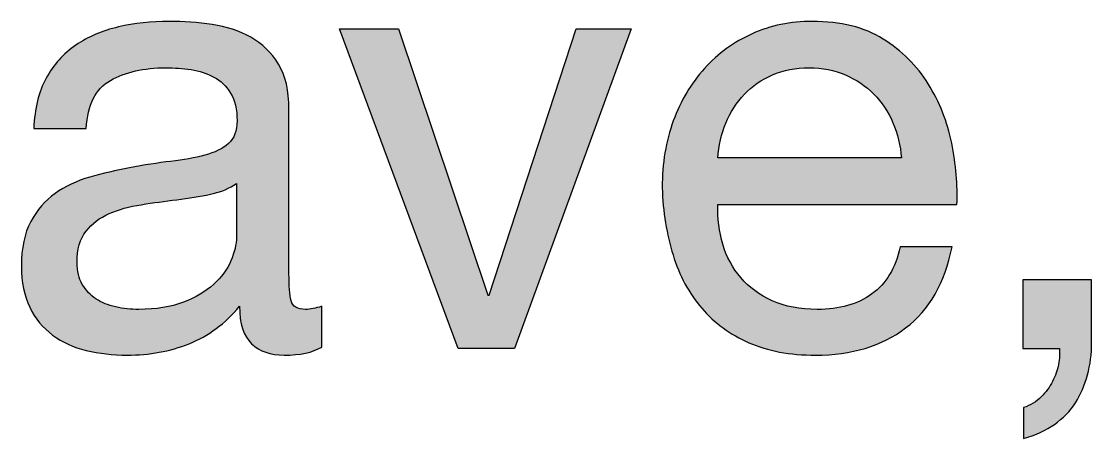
# Paper-space layout 'A3mask (portrait)' of a CAD drawing. Extents: x 0 to 277, y 0 to 394.
# Drawn here: x 222.369 to 225.866, y 31.33 to 32.693 of the extents above; entities that cross this region are included whole.
import ezdxf
from ezdxf.enums import TextEntityAlignment as Align

# ---------------------------------------------------------------- set-up
doc = ezdxf.new("R2010")
doc.units = 0
doc.layers.get('0').update_dxf_attribs({"linetype": 'CONTINUOUS'})
doc.layers.get('Defpoints').update_dxf_attribs({"linetype": 'CONTINUOUS'})
doc.layers.add('JPP_Mask', color=7, linetype='CONTINUOUS')
doc.styles.add('JPP', font='arial.ttf')

# ---------------------------------------------------------------- blocks, each defined once
blk = doc.blocks.new('A3mask (portrait)')
at = {"true_color": 0x004a91}
h = blk.add_hatch(color=154, dxfattribs=at)
edge = h.paths.add_edge_path(flags=16)
edge.add_spline(control_points=[(222.987, 32.1288), (222.952, 32.1214), (222.9153, 32.1154), (222.8768, 32.1107), (222.8386, 32.106), (222.7998, 32.1007), (222.7609, 32.0945), (222.7219, 32.0885), (222.6869, 32.0787), (222.6558, 32.0653), (222.6249, 32.0518), (222.5997, 32.0326), (222.5802, 32.0078), (222.5607, 31.9828), (222.5509, 31.9488), (222.5509, 31.9058), (222.5509, 31.8775), (222.5565, 31.8536), (222.5681, 31.8341), (222.5795, 31.8145), (222.5943, 31.7988), (222.6124, 31.7867), (222.6307, 31.7745), (222.6521, 31.7658), (222.6771, 31.7604), (222.7019, 31.7551), (222.7272, 31.7524), (222.7527, 31.7524), (222.8093, 31.7524), (222.8578, 31.76), (222.8982, 31.7756), (222.9385, 31.791), (222.9715, 31.8106), (222.997, 31.8341), (223.0225, 31.8577), (223.0415, 31.8832), (223.0536, 31.9108), (223.0656, 31.9384), (223.0717, 31.9644), (223.0717, 31.9885), (223.0717, 31.9885), (223.0717, 32.1642), (223.0717, 32.1642), (223.0501, 32.1481), (223.022, 32.1363), (222.987, 32.1288)], knot_values=[0, 0, 0, 0, 1, 1, 1, 2, 2, 2, 3, 3, 3, 4, 4, 4, 5, 5, 5, 6, 6, 6, 7, 7, 7, 8, 8, 8, 9, 9, 9, 10, 10, 10, 11, 11, 11, 12, 12, 12, 13, 13, 13, 14, 14, 14, 15, 15, 15, 15], degree=3, periodic=0)
edge = h.paths.add_edge_path()
edge.add_spline(control_points=[(223.2273, 31.603), (223.1828, 31.603), (223.1475, 31.6154), (223.1213, 31.6404), (223.0949, 31.6652), (223.0819, 31.7059), (223.0819, 31.7625), (223.0348, 31.7059), (222.9798, 31.6652), (222.9172, 31.6404), (222.8548, 31.6154), (222.7871, 31.603), (222.7145, 31.603), (222.6674, 31.603), (222.6228, 31.608), (222.5811, 31.6181), (222.5393, 31.6282), (222.5027, 31.645), (222.4712, 31.6685), (222.4394, 31.6921), (222.4146, 31.7223), (222.3965, 31.7595), (222.3784, 31.7965), (222.3691, 31.8412), (222.3691, 31.8936), (222.3691, 31.9529), (222.3793, 32.0014), (222.3995, 32.0391), (222.4197, 32.0766), (222.4461, 32.1074), (222.4793, 32.1309), (222.5122, 32.1545), (222.5498, 32.1723), (222.5922, 32.1844), (222.6347, 32.1964), (222.6781, 32.2067), (222.7226, 32.2147), (222.7697, 32.224), (222.8144, 32.2311), (222.8566, 32.2359), (222.8991, 32.2405), (222.9364, 32.2472), (222.9687, 32.2561), (223.0012, 32.2648), (223.0267, 32.2776), (223.0455, 32.2944), (223.0642, 32.3113), (223.0738, 32.3358), (223.0738, 32.3681), (223.0738, 32.4058), (223.0668, 32.436), (223.0526, 32.459), (223.0385, 32.4819), (223.0202, 32.4994), (222.9981, 32.5114), (222.9759, 32.5236), (222.9508, 32.5316), (222.9234, 32.5357), (222.8958, 32.5397), (222.8685, 32.5417), (222.8416, 32.5417), (222.769, 32.5417), (222.7084, 32.5279), (222.66, 32.5003), (222.6115, 32.4727), (222.5853, 32.4206), (222.5811, 32.3438), (222.5811, 32.3438), (222.4095, 32.3438), (222.4095, 32.3438), (222.4122, 32.4084), (222.4257, 32.463), (222.45, 32.5074), (222.4742, 32.5518), (222.5064, 32.5879), (222.5468, 32.6155), (222.5871, 32.6429), (222.6337, 32.6629), (222.6862, 32.675), (222.7386, 32.6871), (222.7938, 32.6932), (222.8518, 32.6932), (222.8989, 32.6932), (222.9455, 32.6898), (222.9921, 32.6831), (223.0385, 32.6763), (223.0805, 32.6625), (223.1183, 32.6417), (223.1559, 32.6208), (223.186, 32.5915), (223.209, 32.5539), (223.2319, 32.5162), (223.2433, 32.467), (223.2433, 32.4065), (223.2433, 32.4065), (223.2433, 31.8694), (223.2433, 31.8694), (223.2433, 31.829), (223.2456, 31.7995), (223.2505, 31.7806), (223.2551, 31.7618), (223.2709, 31.7524), (223.2978, 31.7524), (223.3127, 31.7524), (223.3301, 31.7557), (223.3502, 31.7625), (223.3502, 31.7625), (223.3502, 31.6292), (223.3502, 31.6292), (223.3208, 31.6117), (223.2797, 31.603), (223.2273, 31.603)], knot_values=[0, 0, 0, 0, 1, 1, 1, 2, 2, 2, 3, 3, 3, 4, 4, 4, 5, 5, 5, 6, 6, 6, 7, 7, 7, 8, 8, 8, 9, 9, 9, 10, 10, 10, 11, 11, 11, 12, 12, 12, 13, 13, 13, 14, 14, 14, 15, 15, 15, 16, 16, 16, 17, 17, 17, 18, 18, 18, 19, 19, 19, 20, 20, 20, 21, 21, 21, 22, 22, 22, 23, 23, 23, 24, 24, 24, 25, 25, 25, 26, 26, 26, 27, 27, 27, 28, 28, 28, 29, 29, 29, 30, 30, 30, 31, 31, 31, 32, 32, 32, 33, 33, 33, 34, 34, 34, 35, 35, 35, 36, 36, 36, 37, 37, 37, 37], degree=3, periodic=0)
h = blk.add_hatch(color=154, dxfattribs=at)
edge = h.paths.add_edge_path()
edge.add_spline(control_points=[(225.2582, 31.6917), (225.3361, 31.751), (225.3867, 31.8391), (225.4097, 31.9563)], knot_values=[21, 21, 21, 21, 22, 22, 22, 22], degree=3, periodic=0)
edge.add_spline(control_points=[(225.4097, 31.9563), (225.4097, 31.9563), (225.2399, 31.9563), (225.2399, 31.9563), (225.225, 31.8876), (225.1947, 31.8365), (225.148, 31.8028)], knot_values=[19, 19, 19, 19, 20, 20, 20, 21, 21, 21, 21], degree=3, periodic=0)
edge.add_spline(control_points=[(225.148, 31.8028), (225.1017, 31.7692), (225.042, 31.7524), (224.9694, 31.7524)], knot_values=[18, 18, 18, 18, 19, 19, 19, 19], degree=3, periodic=0)
edge.add_spline(control_points=[(224.9694, 31.7524), (224.9128, 31.7524), (224.8637, 31.7618), (224.8222, 31.7806)], knot_values=[17, 17, 17, 17, 18, 18, 18, 18], degree=3, periodic=0)
edge.add_spline(control_points=[(224.8222, 31.7806), (224.7804, 31.7995), (224.7461, 31.8246), (224.7192, 31.8563), (224.6923, 31.888), (224.6728, 31.9243), (224.6605, 31.9653)], knot_values=[15, 15, 15, 15, 16, 16, 16, 17, 17, 17, 17], degree=3, periodic=0)
edge.add_spline(control_points=[(224.6605, 31.9653), (224.6484, 32.0064), (224.6431, 32.0497), (224.6445, 32.0956)], knot_values=[14, 14, 14, 14, 15, 15, 15, 15], degree=3, periodic=0)
edge.add_spline(control_points=[(224.6445, 32.0956), (224.6445, 32.0956), (225.4257, 32.0956), (225.4257, 32.0956), (225.4285, 32.1588), (225.4227, 32.2254), (225.4085, 32.2954)], knot_values=[12, 12, 12, 12, 13, 13, 13, 14, 14, 14, 14], degree=3, periodic=0)
edge.add_spline(control_points=[(225.4085, 32.2954), (225.3944, 32.3654), (225.3689, 32.43), (225.3317, 32.4893)], knot_values=[11, 11, 11, 11, 12, 12, 12, 12], degree=3, periodic=0)
edge.add_spline(control_points=[(225.3317, 32.4893), (225.2949, 32.5484), (225.2457, 32.5972), (225.1845, 32.6356)], knot_values=[10, 10, 10, 10, 11, 11, 11, 11], degree=3, periodic=0)
edge.add_spline(control_points=[(225.1845, 32.6356), (225.1232, 32.6739), (225.0462, 32.6932), (224.9532, 32.6932)], knot_values=[9, 9, 9, 9, 10, 10, 10, 10], degree=3, periodic=0)
edge.add_spline(control_points=[(224.9532, 32.6932), (224.882, 32.6932), (224.8164, 32.6797), (224.7565, 32.6528)], knot_values=[8, 8, 8, 8, 9, 9, 9, 9], degree=3, periodic=0)
edge.add_spline(control_points=[(224.7565, 32.6528), (224.6967, 32.6258), (224.6447, 32.5882), (224.6011, 32.5397)], knot_values=[7, 7, 7, 7, 8, 8, 8, 8], degree=3, periodic=0)
edge.add_spline(control_points=[(224.6011, 32.5397), (224.5573, 32.4912), (224.5232, 32.4341), (224.4991, 32.3681), (224.4749, 32.3021), (224.4626, 32.2295), (224.4626, 32.1501)], knot_values=[5, 5, 5, 5, 6, 6, 6, 7, 7, 7, 7], degree=3, periodic=0)
edge.add_spline(control_points=[(224.4626, 32.1501), (224.4654, 32.0706), (224.4773, 31.9973), (224.4981, 31.9301)], knot_values=[4, 4, 4, 4, 5, 5, 5, 5], degree=3, periodic=0)
edge.add_spline(control_points=[(224.4981, 31.9301), (224.519, 31.8627), (224.5501, 31.8048), (224.5918, 31.7564)], knot_values=[3, 3, 3, 3, 4, 4, 4, 4], degree=3, periodic=0)
edge.add_spline(control_points=[(224.5918, 31.7564), (224.6336, 31.708), (224.6851, 31.6703), (224.7463, 31.6434), (224.8075, 31.6165), (224.8799, 31.603), (224.9634, 31.603)], knot_values=[1, 1, 1, 1, 2, 2, 2, 3, 3, 3, 3], degree=3, periodic=0)
edge.add_spline(control_points=[(224.9634, 31.603), (225.0817, 31.603), (225.18, 31.6326), (225.2582, 31.6917)], knot_values=[0, 0, 0, 0, 1, 1, 1, 1], degree=3, periodic=0)
edge = h.paths.add_edge_path(flags=16)
edge.add_spline(control_points=[(225.2441, 32.247), (225.2441, 32.247), (224.6445, 32.247), (224.6445, 32.247), (224.647, 32.2874), (224.6559, 32.3254), (224.6707, 32.361)], knot_values=[6, 6, 6, 6, 7, 7, 7, 8, 8, 8, 8], degree=3, periodic=0)
edge.add_spline(control_points=[(224.6707, 32.361), (224.6855, 32.3967), (224.7057, 32.4279), (224.7312, 32.455)], knot_values=[5, 5, 5, 5, 6, 6, 6, 6], degree=3, periodic=0)
edge.add_spline(control_points=[(224.7312, 32.455), (224.7567, 32.4819), (224.7874, 32.503), (224.8231, 32.5185)], knot_values=[4, 4, 4, 4, 5, 5, 5, 5], degree=3, periodic=0)
edge.add_spline(control_points=[(224.8231, 32.5185), (224.8588, 32.5339), (224.8987, 32.5417), (224.9432, 32.5417)], knot_values=[3, 3, 3, 3, 4, 4, 4, 4], degree=3, periodic=0)
edge.add_spline(control_points=[(224.9432, 32.5417), (224.9864, 32.5417), (225.0256, 32.5339), (225.0613, 32.5185)], knot_values=[2, 2, 2, 2, 3, 3, 3, 3], degree=3, periodic=0)
edge.add_spline(control_points=[(225.0613, 32.5185), (225.097, 32.503), (225.1279, 32.4822), (225.1541, 32.4559)], knot_values=[1, 1, 1, 1, 2, 2, 2, 2], degree=3, periodic=0)
edge.add_spline(control_points=[(225.1541, 32.4559), (225.1805, 32.4297), (225.2014, 32.3984), (225.2167, 32.3621)], knot_values=[0, 0, 0, 0, 1, 1, 1, 1], degree=3, periodic=0)
edge.add_spline(control_points=[(225.2167, 32.3621), (225.2322, 32.3258), (225.2413, 32.2874), (225.2441, 32.247)], knot_values=[8, 8, 8, 8, 9, 9, 9, 9], degree=3, periodic=0)
blk.add_hatch(color=154, dxfattribs=at).paths.add_polyline_path([(224.3617, 32.6689), (224.182, 32.6689), (223.8954, 31.7928), (223.6007, 32.6689), (223.4089, 32.6689), (223.7965, 31.6252), (223.9802, 31.6252)])
h = blk.add_hatch(color=154, dxfattribs=at)
edge = h.paths.add_edge_path()
edge.add_spline(control_points=[(225.8657, 31.6453), (225.8657, 31.6453), (225.8657, 31.8492), (225.8657, 31.8492), (225.8657, 31.8492), (225.8341, 31.8492), (225.7947, 31.8492)], knot_values=[10.624977, 10.624977, 10.624977, 10.624977, 11.624977, 11.624977, 11.624977, 12, 12, 12, 12], degree=3, periodic=0)
edge.add_spline(control_points=[(225.7947, 31.8492), (225.7553, 31.8492), (225.708, 31.8492), (225.6764, 31.8492)], knot_values=[10.249985, 10.249985, 10.249985, 10.249985, 10.624977, 10.624977, 10.624977, 10.624977], degree=3, periodic=0)
edge.add_spline(control_points=[(225.6764, 31.8492), (225.6685, 31.8492), (225.6616, 31.8492), (225.6561, 31.8492)], knot_values=[10.156237, 10.156237, 10.156237, 10.156237, 10.249985, 10.249985, 10.249985, 10.249985], degree=3, periodic=0)
edge.add_spline(control_points=[(225.6414, 31.8492), (225.6414, 31.8492), (225.6414, 31.8492), (225.6414, 31.8492), (225.6414, 31.8492), (225.6414, 31.8492), (225.6414, 31.8492)], knot_values=[9.999502, 9.999502, 9.999502, 9.999502, 10, 10, 10, 10.000967, 10.000967, 10.000967, 10.000967], degree=3, periodic=0)
edge.add_spline(control_points=[(225.6414, 31.8453), (225.6414, 31.8438), (225.6414, 31.8419), (225.6414, 31.8396)], knot_values=[9.874992, 9.874992, 9.874992, 9.874992, 9.921867, 9.921867, 9.921867, 9.921867], degree=3, periodic=0)
edge.add_spline(control_points=[(225.6414, 31.8396), (225.6414, 31.8304), (225.6414, 31.8153), (225.6414, 31.7973)], knot_values=[9.687496, 9.687496, 9.687496, 9.687496, 9.874992, 9.874992, 9.874992, 9.874992], degree=3, periodic=0)
edge.add_spline(control_points=[(225.6414, 31.7973), (225.6414, 31.7792), (225.6414, 31.7582), (225.6414, 31.7372)], knot_values=[9.5, 9.5, 9.5, 9.5, 9.687496, 9.687496, 9.687496, 9.687496], degree=3, periodic=0)
edge.add_spline(control_points=[(225.6414, 31.7372), (225.6414, 31.7162), (225.6414, 31.6952), (225.6414, 31.6771)], knot_values=[9.312504, 9.312504, 9.312504, 9.312504, 9.5, 9.5, 9.5, 9.5], degree=3, periodic=0)
edge.add_spline(control_points=[(225.6414, 31.6771), (225.6414, 31.6591), (225.6414, 31.644), (225.6414, 31.6348)], knot_values=[9.125007, 9.125007, 9.125007, 9.125007, 9.312504, 9.312504, 9.312504, 9.312504], degree=3, periodic=0)
edge.add_spline(control_points=[(225.6414, 31.6252), (225.6414, 31.6252), (225.6414, 31.6252), (225.6414, 31.6252), (225.6414, 31.6252), (225.6414, 31.6252), (225.6414, 31.6252)], knot_values=[8.999033, 8.999033, 8.999033, 8.999033, 9.000264, 9.000264, 9.000264, 9.001231, 9.001231, 9.001231, 9.001231], degree=3, periodic=0)
edge.add_spline(control_points=[(225.6427, 31.6252), (225.644, 31.6252), (225.6463, 31.6252), (225.6492, 31.6252)], knot_values=[8.843763, 8.843763, 8.843763, 8.843763, 8.937511, 8.937511, 8.937511, 8.937511], degree=3, periodic=0)
edge.add_spline(control_points=[(225.6492, 31.6252), (225.6522, 31.6252), (225.6558, 31.6252), (225.66, 31.6252)], knot_values=[8.750015, 8.750015, 8.750015, 8.750015, 8.843763, 8.843763, 8.843763, 8.843763], degree=3, periodic=0)
edge.add_spline(control_points=[(225.66, 31.6252), (225.6768, 31.6252), (225.7019, 31.6252), (225.7229, 31.6252)], knot_values=[8.375023, 8.375023, 8.375023, 8.375023, 8.750015, 8.750015, 8.750015, 8.750015], degree=3, periodic=0)
edge.add_spline(control_points=[(225.7229, 31.6252), (225.7438, 31.6252), (225.7606, 31.6252), (225.7606, 31.6252), (225.762, 31.609), (225.7608, 31.5915), (225.7576, 31.5726)], knot_values=[7, 7, 7, 7, 7.375023, 7.375023, 7.375023, 8.375023, 8.375023, 8.375023, 8.375023], degree=3, periodic=0)
edge.add_spline(control_points=[(225.7576, 31.5726), (225.7541, 31.5538), (225.7479, 31.5353), (225.7383, 31.5172)], knot_values=[6, 6, 6, 6, 7, 7, 7, 7], degree=3, periodic=0)
edge.add_spline(control_points=[(225.7383, 31.5172), (225.7291, 31.499), (225.7165, 31.4822), (225.701, 31.4666)], knot_values=[5, 5, 5, 5, 6, 6, 6, 6], degree=3, periodic=0)
edge.add_spline(control_points=[(225.701, 31.4666), (225.6855, 31.4512), (225.6664, 31.4394), (225.6435, 31.4314)], knot_values=[4, 4, 4, 4, 5, 5, 5, 5], degree=3, periodic=0)
edge.add_spline(control_points=[(225.6435, 31.4314), (225.6435, 31.4314), (225.6435, 31.3304), (225.6435, 31.3304), (225.7216, 31.3533), (225.778, 31.3923), (225.813, 31.4475), (225.8481, 31.5027), (225.8657, 31.5687), (225.8657, 31.6453)], knot_values=[1, 1, 1, 1, 2, 2, 2, 3, 3, 3, 4, 4, 4, 4], degree=3, periodic=0)
at = {"layer": 'Defpoints', "color": 154, "true_color": 0x004a91}
blk.add_lwpolyline([(223.7965, 31.6252), (223.4089, 32.6689), (223.6007, 32.6689), (223.8934, 31.7988), (223.8974, 31.7988), (224.182, 32.6689), (224.3617, 32.6689), (223.9802, 31.6252), (223.7965, 31.6252)], dxfattribs=at)
for points, knots in [([(223.2273, 31.603), (223.1828, 31.603), (223.1475, 31.6154), (223.1213, 31.6404), (223.0949, 31.6652), (223.0819, 31.7059), (223.0819, 31.7625), (223.0348, 31.7059), (222.9798, 31.6652), (222.9172, 31.6404), (222.8548, 31.6154), (222.7871, 31.603), (222.7145, 31.603), (222.6674, 31.603), (222.6228, 31.608), (222.5811, 31.6181), (222.5393, 31.6282), (222.5027, 31.645), (222.4712, 31.6685), (222.4394, 31.6921), (222.4146, 31.7223), (222.3965, 31.7595), (222.3784, 31.7965), (222.3691, 31.8412), (222.3691, 31.8936), (222.3691, 31.9529), (222.3793, 32.0014), (222.3995, 32.0391), (222.4197, 32.0766), (222.4461, 32.1074), (222.4793, 32.1309), (222.5122, 32.1545), (222.5498, 32.1723), (222.5922, 32.1844), (222.6347, 32.1964), (222.6781, 32.2067), (222.7226, 32.2147), (222.7697, 32.224), (222.8144, 32.2311), (222.8566, 32.2359), (222.8991, 32.2405), (222.9364, 32.2472), (222.9687, 32.2561), (223.0012, 32.2648), (223.0267, 32.2776), (223.0455, 32.2944), (223.0642, 32.3113), (223.0738, 32.3358), (223.0738, 32.3681), (223.0738, 32.4058), (223.0668, 32.436), (223.0526, 32.459), (223.0385, 32.4819), (223.0202, 32.4994), (222.9981, 32.5114), (222.9759, 32.5236), (222.9508, 32.5316), (222.9234, 32.5357), (222.8958, 32.5397), (222.8685, 32.5417), (222.8416, 32.5417), (222.769, 32.5417), (222.7084, 32.5279), (222.66, 32.5003), (222.6115, 32.4727), (222.5853, 32.4206), (222.5811, 32.3438), (222.5811, 32.3438), (222.4095, 32.3438), (222.4095, 32.3438), (222.4122, 32.4084), (222.4257, 32.463), (222.45, 32.5074), (222.4742, 32.5518), (222.5064, 32.5879), (222.5468, 32.6155), (222.5871, 32.6429), (222.6337, 32.6629), (222.6862, 32.675), (222.7386, 32.6871), (222.7938, 32.6932), (222.8518, 32.6932), (222.8989, 32.6932), (222.9455, 32.6898), (222.9921, 32.6831), (223.0385, 32.6763), (223.0805, 32.6625), (223.1183, 32.6417), (223.1559, 32.6208), (223.186, 32.5915), (223.209, 32.5539), (223.2319, 32.5162), (223.2433, 32.467), (223.2433, 32.4065), (223.2433, 32.4065), (223.2433, 31.8694), (223.2433, 31.8694), (223.2433, 31.829), (223.2456, 31.7995), (223.2505, 31.7806), (223.2551, 31.7618), (223.2709, 31.7524), (223.2978, 31.7524), (223.3127, 31.7524), (223.3301, 31.7557), (223.3502, 31.7625), (223.3502, 31.7625), (223.3502, 31.6292), (223.3502, 31.6292), (223.3208, 31.6117), (223.2797, 31.603), (223.2273, 31.603)], [0, 0, 0, 0, 1, 1, 1, 2, 2, 2, 3, 3, 3, 4, 4, 4, 5, 5, 5, 6, 6, 6, 7, 7, 7, 8, 8, 8, 9, 9, 9, 10, 10, 10, 11, 11, 11, 12, 12, 12, 13, 13, 13, 14, 14, 14, 15, 15, 15, 16, 16, 16, 17, 17, 17, 18, 18, 18, 19, 19, 19, 20, 20, 20, 21, 21, 21, 22, 22, 22, 23, 23, 23, 24, 24, 24, 25, 25, 25, 26, 26, 26, 27, 27, 27, 28, 28, 28, 29, 29, 29, 30, 30, 30, 31, 31, 31, 32, 32, 32, 33, 33, 33, 34, 34, 34, 35, 35, 35, 36, 36, 36, 37, 37, 37, 37]), ([(225.2582, 31.6917), (225.18, 31.6326), (225.0817, 31.603), (224.9634, 31.603), (224.8799, 31.603), (224.8075, 31.6165), (224.7463, 31.6434), (224.6851, 31.6703), (224.6336, 31.708), (224.5918, 31.7564), (224.5501, 31.8048), (224.519, 31.8627), (224.4981, 31.9301), (224.4773, 31.9973), (224.4654, 32.0706), (224.4626, 32.1501), (224.4626, 32.2295), (224.4749, 32.3021), (224.4991, 32.3681), (224.5232, 32.4341), (224.5573, 32.4912), (224.6011, 32.5397), (224.6447, 32.5882), (224.6967, 32.6258), (224.7565, 32.6528), (224.8164, 32.6797), (224.882, 32.6932), (224.9532, 32.6932), (225.0462, 32.6932), (225.1232, 32.6739), (225.1845, 32.6356), (225.2457, 32.5972), (225.2949, 32.5484), (225.3317, 32.4893), (225.3689, 32.43), (225.3944, 32.3654), (225.4085, 32.2954), (225.4227, 32.2254), (225.4285, 32.1588), (225.4257, 32.0956), (225.4257, 32.0956), (224.6445, 32.0956), (224.6445, 32.0956), (224.6431, 32.0497), (224.6484, 32.0064), (224.6605, 31.9653), (224.6728, 31.9243), (224.6923, 31.888), (224.7192, 31.8563), (224.7461, 31.8246), (224.7804, 31.7995), (224.8222, 31.7806), (224.8637, 31.7618), (224.9128, 31.7524), (224.9694, 31.7524), (225.042, 31.7524), (225.1017, 31.7692), (225.148, 31.8028), (225.1947, 31.8365), (225.225, 31.8876), (225.2399, 31.9563), (225.2399, 31.9563), (225.4097, 31.9563), (225.4097, 31.9563), (225.3867, 31.8391), (225.3361, 31.751), (225.2582, 31.6917)], [0, 0, 0, 0, 1, 1, 1, 2, 2, 2, 3, 3, 3, 4, 4, 4, 5, 5, 5, 6, 6, 6, 7, 7, 7, 8, 8, 8, 9, 9, 9, 10, 10, 10, 11, 11, 11, 12, 12, 12, 13, 13, 13, 14, 14, 14, 15, 15, 15, 16, 16, 16, 17, 17, 17, 18, 18, 18, 19, 19, 19, 20, 20, 20, 21, 21, 21, 22, 22, 22, 22]), ([(225.2167, 32.3621), (225.2014, 32.3984), (225.1805, 32.4297), (225.1541, 32.4559), (225.1279, 32.4822), (225.097, 32.503), (225.0613, 32.5185), (225.0256, 32.5339), (224.9864, 32.5417), (224.9432, 32.5417), (224.8987, 32.5417), (224.8588, 32.5339), (224.8231, 32.5185), (224.7874, 32.503), (224.7567, 32.4819), (224.7312, 32.455), (224.7057, 32.4279), (224.6855, 32.3967), (224.6707, 32.361), (224.6559, 32.3254), (224.647, 32.2874), (224.6445, 32.247), (224.6445, 32.247), (225.2441, 32.247), (225.2441, 32.247), (225.2413, 32.2874), (225.2322, 32.3258), (225.2167, 32.3621)], [0, 0, 0, 0, 1, 1, 1, 2, 2, 2, 3, 3, 3, 4, 4, 4, 5, 5, 5, 6, 6, 6, 7, 7, 7, 8, 8, 8, 9, 9, 9, 9]), ([(222.987, 32.1288), (222.952, 32.1214), (222.9153, 32.1154), (222.8768, 32.1107), (222.8386, 32.106), (222.7998, 32.1007), (222.7609, 32.0945), (222.7219, 32.0885), (222.6869, 32.0787), (222.6558, 32.0653), (222.6249, 32.0518), (222.5997, 32.0326), (222.5802, 32.0078), (222.5607, 31.9828), (222.5509, 31.9488), (222.5509, 31.9058), (222.5509, 31.8775), (222.5565, 31.8536), (222.5681, 31.8341), (222.5795, 31.8145), (222.5943, 31.7988), (222.6124, 31.7867), (222.6307, 31.7745), (222.6521, 31.7658), (222.6771, 31.7604), (222.7019, 31.7551), (222.7272, 31.7524), (222.7527, 31.7524), (222.8093, 31.7524), (222.8578, 31.76), (222.8982, 31.7756), (222.9385, 31.791), (222.9715, 31.8106), (222.997, 31.8341), (223.0225, 31.8577), (223.0415, 31.8832), (223.0536, 31.9108), (223.0656, 31.9384), (223.0717, 31.9644), (223.0717, 31.9885), (223.0717, 31.9885), (223.0717, 32.1642), (223.0717, 32.1642), (223.0501, 32.1481), (223.022, 32.1363), (222.987, 32.1288)], [0, 0, 0, 0, 1, 1, 1, 2, 2, 2, 3, 3, 3, 4, 4, 4, 5, 5, 5, 6, 6, 6, 7, 7, 7, 8, 8, 8, 9, 9, 9, 10, 10, 10, 11, 11, 11, 12, 12, 12, 13, 13, 13, 14, 14, 14, 15, 15, 15, 15]), ([(225.8657, 31.8492), (225.8657, 31.8492), (225.8657, 31.6453), (225.8657, 31.6453), (225.8657, 31.5687), (225.8481, 31.5027), (225.813, 31.4475), (225.778, 31.3923), (225.7216, 31.3533), (225.6435, 31.3304), (225.6435, 31.3304), (225.6435, 31.4314), (225.6435, 31.4314), (225.6664, 31.4394), (225.6855, 31.4512), (225.701, 31.4666), (225.7165, 31.4822), (225.7291, 31.499), (225.7383, 31.5172), (225.7479, 31.5353), (225.7541, 31.5538), (225.7576, 31.5726), (225.7608, 31.5915), (225.762, 31.609), (225.7606, 31.6252), (225.7606, 31.6252), (225.6414, 31.6252), (225.6414, 31.6252), (225.6414, 31.6252), (225.6414, 31.8492), (225.6414, 31.8492), (225.6414, 31.8492), (225.8657, 31.8492), (225.8657, 31.8492)], [0, 0, 0, 0, 1, 1, 1, 2, 2, 2, 3, 3, 3, 4, 4, 4, 5, 5, 5, 6, 6, 6, 7, 7, 7, 8, 8, 8, 9, 9, 9, 10, 10, 10, 11, 11, 11, 11])]:
    blk.add_open_spline(points, degree=3, knots=knots, dxfattribs=at)
at = {"color": 7, "style": 'JPP'}
for tag, p in [('Client', (244.02, 56.35)), ('Project1', (244.02, 44.1)), ('Project2', (244.02, 40.425)), ('Project3', (244.02, 36.75)), ('Title1', (244.02, 28.175)), ('Title2', (244.02, 24.5)), ('Title3', (244.02, 20.825)), ('Status', (191.1, 3.675))]:
    blk.add_attdef(tag, text='', height=1.7, dxfattribs=at).set_placement(p, align=Align.MIDDLE_LEFT)
at = {"color": 2, "style": 'JPP'}
for tag, p in [('Scale', (204.575, 12.25)), ('Checked', (248.675, 12.25)), ('Drawn', (226.625, 12.25)), ('Date', (270.725, 12.25))]:
    blk.add_attdef(tag, text='', height=1, dxfattribs=at).set_placement(p, align=Align.MIDDLE_CENTER)
at = {"color": 6, "style": 'JPP'}
for tag, p in [('Ref', (235.2, 3.675)), ('DrgNo.', (255.78, 3.675))]:
    blk.add_attdef(tag, text='', height=2, dxfattribs=at).set_placement(p, align=Align.MIDDLE_LEFT)
blk.add_attdef('Rev', text='', height=2, dxfattribs=at).set_placement((272.5746, 3.675), align=Align.MIDDLE_CENTER)

psp = doc.layouts.new('A3mask (portrait)')

# ---------------------------------------------------------------- block references
at = {"layer": 'JPP_Mask'}
psp.add_blockref('A3mask (portrait)', (0, 0), dxfattribs=at)

doc.saveas('drawing.dxf')
